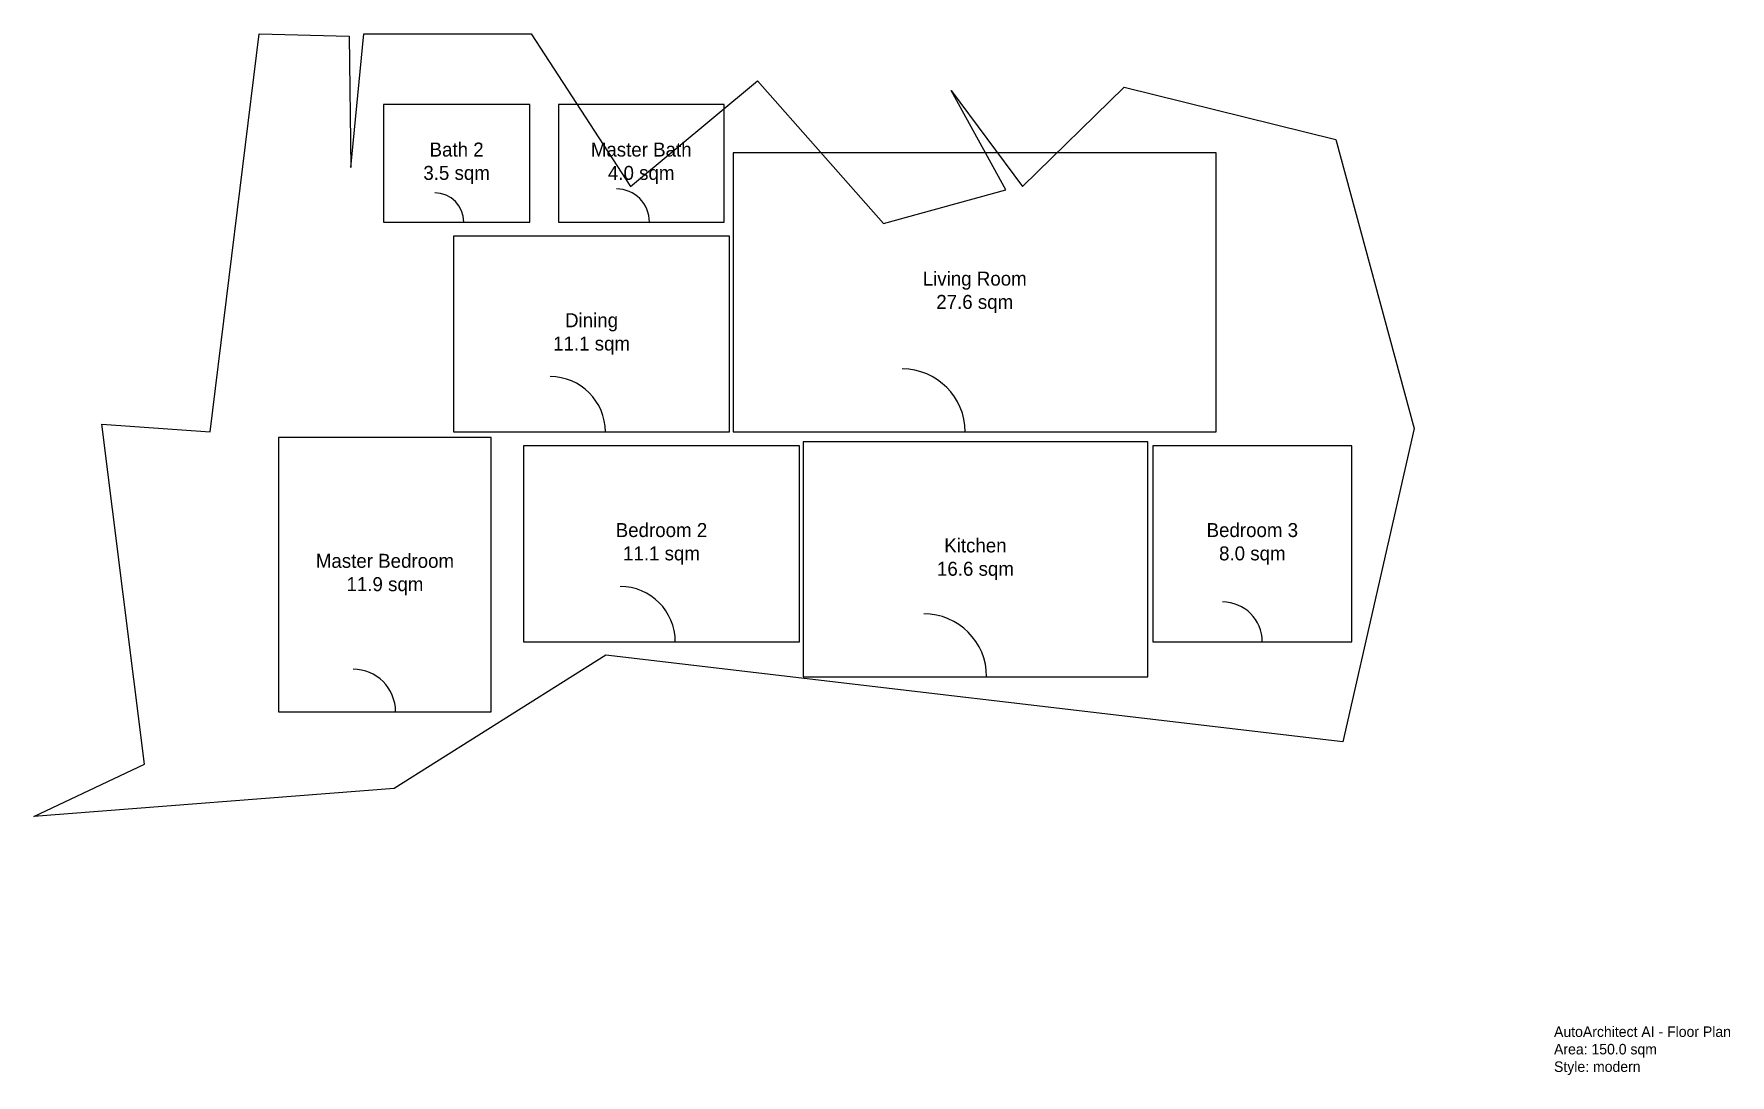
# Model space of a CAD drawing. Header units: metres. Extents: x 0 to 24.3, y -3.7 to 11.2.
import ezdxf

# ---------------------------------------------------------------- set-up
doc = ezdxf.new("R2010")
doc.units = ezdxf.units.M
for name, color, linetype in [('A-ANNO', 2, 'Continuous'), ('A-BOUNDARY', 1, 'Continuous'), ('A-DOOR', 4, 'Continuous'), ('A-WALL', 7, 'Continuous')]:
    doc.layers.add(name, color=color, linetype=linetype)

msp = doc.modelspace()

# ---------------------------------------------------------------- linework, layer by layer
at = {"layer": 'A-BOUNDARY'}
msp.add_lwpolyline([(0, 0), (1.58, 0.75), (0.97, 5.61), (2.52, 5.5), (3.22, 11.19), (4.51, 11.16), (4.53, 9.28), (4.72, 11.19), (7.11, 11.19), (8.53, 9.01), (10.35, 10.52), (12.15, 8.48), (13.9, 8.96), (13.12, 10.38), (14.14, 9.01), (15.59, 10.43), (18.62, 9.68), (19.74, 5.55), (18.72, 1.07), (8.18, 2.31), (5.15, 0.4)], close=True, dxfattribs=at)
at = {"layer": 'A-DOOR'}
for p, q in [((5.7315, 8.5), (6.1495, 8.5)), ((8.3295, 8.5), (8.8035, 8.5)), ((7.3825, 5.5), (8.1725, 5.5)), ((12.4185, 5.5), (13.3185, 5.5)), ((8.3825, 2.5), (9.1725, 2.5)), ((16.9975, 2.5), (17.5675, 2.5)), ((12.7255, 2), (13.6255, 2)), ((4.564, 1.5), (5.172, 1.5))]:
    msp.add_line(p, q, dxfattribs=at)
for centre, radius in [((5.7315, 8.5), 0.418), ((8.3295, 8.5), 0.474), ((12.4185, 5.5), 0.9), ((7.3825, 5.5), 0.79), ((8.3825, 2.5), 0.79), ((16.9975, 2.5), 0.57), ((12.7255, 2), 0.9), ((4.564, 1.5), 0.608)]:
    msp.add_arc(centre, radius, 0, 90, dxfattribs=at)
at = {"layer": 'A-WALL'}
for points in [[(5, 8.5), (7.09, 8.5), (7.09, 10.18), (5, 10.18)], [(7.5, 8.5), (9.87, 8.5), (9.87, 10.18), (7.5, 10.18)], [(10, 5.5), (16.91, 5.5), (16.91, 9.49), (10, 9.49)], [(6, 5.5), (9.95, 5.5), (9.95, 8.3), (6, 8.3)], [(3.5, 1.5), (6.54, 1.5), (6.54, 5.42), (3.5, 5.42)], [(11, 2), (15.93, 2), (15.93, 5.36), (11, 5.36)], [(7, 2.5), (10.95, 2.5), (10.95, 5.3), (7, 5.3)], [(16, 2.5), (18.85, 2.5), (18.85, 5.3), (16, 5.3)]]:
    msp.add_lwpolyline(points, close=True, dxfattribs=at)

# ---------------------------------------------------------------- texts
at = {"layer": 'A-ANNO'}
for s, insert, char_height, attachment_point in [('Bath 2\\P3.5 sqm', (6.045, 9.34), 0.2, 5), ('Master Bath\\P4.0 sqm', (8.685, 9.34), 0.2, 5), ('Living Room\\P27.6 sqm', (13.455, 7.495), 0.2, 5), ('Dining\\P11.1 sqm', (7.975, 6.9), 0.2, 5), ('Bedroom 2\\P11.1 sqm', (8.975, 3.9), 0.2, 5), ('Bedroom 3\\P8.0 sqm', (17.425, 3.9), 0.2, 5), ('Kitchen\\P16.6 sqm', (13.465, 3.68), 0.2, 5), ('Master Bedroom\\P11.9 sqm', (5.02, 3.46), 0.2, 5), ('AutoArchitect AI - Floor Plan\\PArea: 150.0 sqm\\PStyle: modern', (21.74, -3), 0.15, 1)]:
    msp.add_mtext(s, dxfattribs=dict(at, insert=insert, char_height=char_height, attachment_point=attachment_point))

doc.saveas('drawing.dxf')
